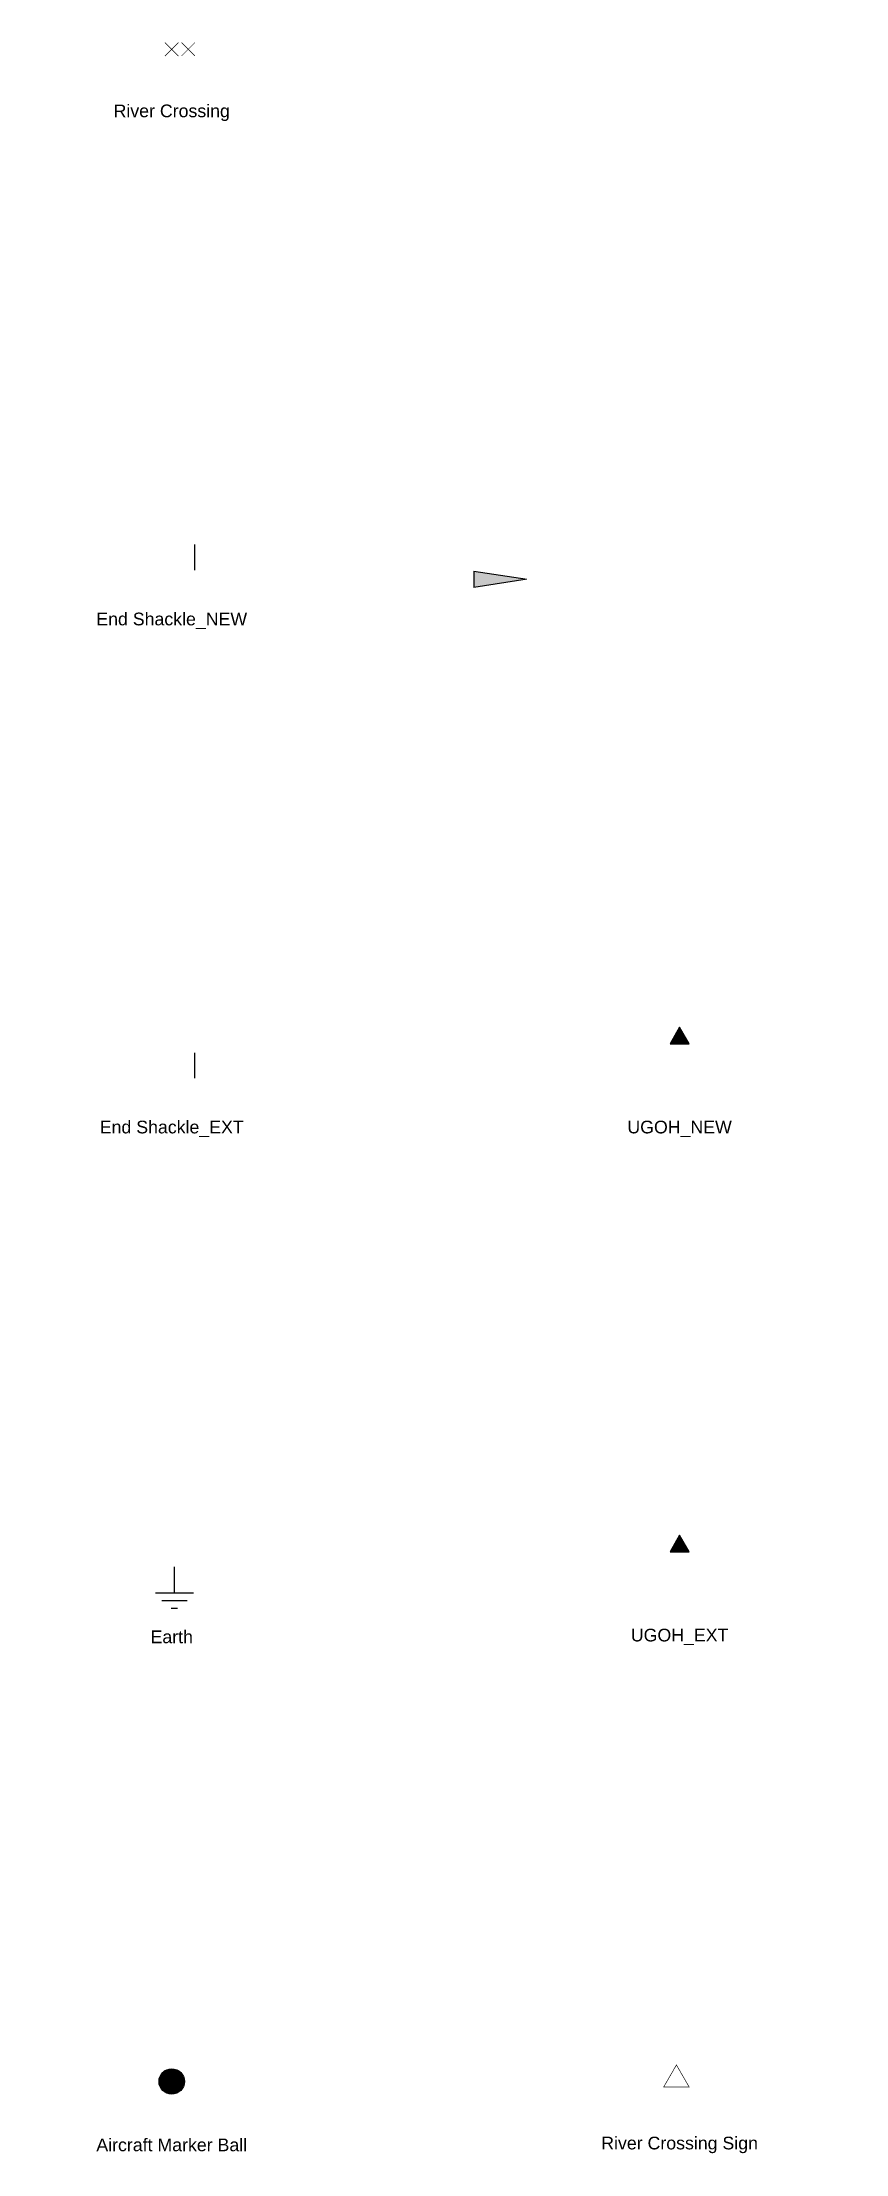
# Model space of a CAD drawing. Header units: metres. Extents: x -10 to 53, y -6 to 161.
import ezdxf
from ezdxf.enums import TextEntityAlignment as Align

# ---------------------------------------------------------------- set-up
doc = ezdxf.new("R2010")
doc.units = ezdxf.units.M
doc.set_wipeout_variables(frame=1)
doc.layers.get('0').update_dxf_attribs({"color": 6})
for name, color, linetype in [('Equip_SP_TR_HV_LV_LS_SL_UG_NEW', 2, 'Continuous'), ('Mains_LV_EXT', 7, 'Continuous'), ('Mains_LV_NEW', 2, 'Continuous'), ('Notes_LV_MISC', 7, 'Continuous'), ('Notes_SP_Misc', 7, 'Continuous')]:
    doc.layers.add(name, color=color, linetype=linetype)
doc.styles.get("Standard").update_dxf_attribs({"font": 'arial.ttf'})

# ---------------------------------------------------------------- blocks, each defined once
blk = doc.blocks.new('Aircraft Marker Ball')
h = blk.add_hatch(color=256)
h.dxf.hatch_style = 1
h.paths.add_polyline_path([(-1, 0, 1), (1, 0, 1)])
blk.add_circle((0, 0), 1)
for tag, height, flags, p in [('ASSET_NUM', 2.5, 8, (2, 2)), ('PURPOSE', 0.2, 9, (1.5, 0)), ('COLOUR', 0.2, 9, (1.5, -0.2)), ('OWNED_BY', 0.2, 9, (1.5, -0.6)), ('OPERATED_BY', 0.2, 9, (1.5, -0.8)), ('Z', 0.2, 1, (1.5, -1.2)), ('LOCATION', 0.2, 9, (1.5, -0.4)), ('MAINTAINED_BY', 0.2, 9, (1.5, -1))]:
    blk.add_attdef(tag, text='', height=height, dxfattribs=dict(flags=flags)).set_placement(p, align=Align.MIDDLE_LEFT)
blk = doc.blocks.new('*U8')
at = {"flags": 9}
for tag, p in [('STATE', (0, -1.2)), ('USAGE', (0, -1.4)), ('NOTES', (0, -1.6))]:
    blk.add_attdef(tag, text='', height=0.2, dxfattribs=at).set_placement(p, align=Align.MIDDLE_LEFT)
blk.add_wipeout([(0, 0.25), (1.81, 0.25), (1.82, -0.25), (0, -0.25)])
blk.add_line((1.81, -1), (1.81, 1))
at = {"flags": 1}
blk.add_attdef('Z', (0, 0), '', height=0.2, dxfattribs=at)
at = {"flags": 9}
for tag, p in [('CONNECTOR_TYPE', (0, 0)), ('CONSTRUCTED_VOLTAGE', (0, -0.2)), ('OPERATING_VOLTAGE', (0, -0.6)), ('ORIENTATION', (0, -0.8)), ('OWNED_BY', (0, -1)), ('NO_PHASES', (0, -0.4))]:
    blk.add_attdef(tag, text='', height=0.2, dxfattribs=at).set_placement(p, align=Align.MIDDLE_LEFT)
blk = doc.blocks.new('*U10')
at = {"flags": 9}
for tag, p in [('STATE', (0, -1.2)), ('USAGE', (0, -1.4)), ('NOTES', (0, -1.6)), ('OPERATED_BY', (0, -2.01)), ('MAINTAINED_BY', (0, -1.81))]:
    blk.add_attdef(tag, text='', height=0.2, dxfattribs=at).set_placement(p, align=Align.MIDDLE_LEFT)
blk.add_wipeout([(0, 0.25), (1.81, 0.25), (1.82, -0.25), (0, -0.25)])
blk.add_line((1.81, -1), (1.81, 1))
at = {"flags": 1}
blk.add_attdef('Z', (0, 0), '', height=0.2, dxfattribs=at)
at = {"flags": 9}
for tag, p in [('CONNECTOR_TYPE', (0, 0)), ('CONSTRUCTED_VOLTAGE', (0, -0.2)), ('OPERATING_VOLTAGE', (0, -0.6)), ('ORIENTATION', (0, -0.8)), ('OWNED_BY', (0, -1)), ('NO_PHASES', (0, -0.4))]:
    blk.add_attdef(tag, text='', height=0.2, dxfattribs=at).set_placement(p, align=Align.MIDDLE_LEFT)
blk = doc.blocks.new('River Crossing')
at = {"const_width": 0.05}
for points in [[(-0.53, -0.53), (0.53, 0.53)], [(0.53, -0.53), (-0.53, 0.53)], [(0.77, -0.53), (1.83, 0.53)], [(1.83, -0.53), (0.77, 0.53)]]:
    blk.add_lwpolyline(points, dxfattribs=at)
for tag, height, flags, p in [('ASSET_NUM', 2.5, 8, (2, 2)), ('NAVIGABLE', 0.2, 9, (1.5, 0)), ('VOLTAGE', 0.2, 9, (1.5, -0.2)), ('TYPE', 0.2, 9, (1.5, -0.4)), ('OWNED_BY', 0.2, 9, (1.5, -1)), ('OPERATED_BY', 0.2, 9, (1.5, -1.2)), ('Z', 0.2, 1, (1.5, -1.6)), ('MAX_VESSEL_HEIGHT', 0.2, 9, (1.5, -0.6)), ('LOCATION', 0.2, 9, (1.5, -0.8)), ('MAINTAINED_BY', 0.2, 9, (1.5, -1.4))]:
    blk.add_attdef(tag, text='', height=height, dxfattribs=dict(flags=flags)).set_placement(p, align=Align.MIDDLE_LEFT)
blk = doc.blocks.new('River Crossing Sign')
at = {"const_width": 0.05}
blk.add_lwpolyline([(-1.25, -0.43), (0.75, -0.43), (-0.25, 1.3)], close=True, dxfattribs=at)
blk = doc.blocks.new('UGOH_EXT')
blk.add_hatch(color=256).paths.add_polyline_path([(-0.75, 1.7), (0.75, 1.7), (0, 3)])
at = {"color": 1}
blk.add_lwpolyline([(-0.75, 1.7), (0.75, 1.7), (0, 3)], close=True, dxfattribs=at)
for tag, flags, p in [('CONSTRUCTED_VOLTAGE', 9, (1.5, 0)), ('ACTUAL_STATUS', 9, (1.5, -1.6)), ('OPERATING_VOLTAGE', 9, (1.5, -0.2)), ('ORIENTATION', 9, (1.5, -0.4)), ('STATE', 9, (1.5, -0.6)), ('OWNED_BY', 9, (1.5, -1)), ('OPERATED_BY', 9, (1.5, -1.2)), ('USAGE', 9, (1.5, -0.8)), ('MAINTAINED_BY', 9, (1.5, -1.4)), ('TYPE', 1, (1.5, -2)), ('NUMBER_OF_PHASES', 9, (1.5, -1.8))]:
    blk.add_attdef(tag, text='', height=0.2, dxfattribs=dict(flags=flags)).set_placement(p, align=Align.MIDDLE_LEFT)
blk = doc.blocks.new('UGOH_NEW')
blk.add_hatch(color=256).paths.add_polyline_path([(-0.75, 1.7), (0.75, 1.7), (0, 3)])
at = {"color": 1}
blk.add_lwpolyline([(-0.75, 1.7), (0.75, 1.7), (0, 3)], close=True, dxfattribs=at)
for tag, flags, p in [('CONSTRUCTED_VOLTAGE', 9, (1.5, 0)), ('ACTUAL_STATUS', 9, (1.5, -1.6)), ('OPERATING_VOLTAGE', 9, (1.5, -0.2)), ('ORIENTATION', 9, (1.5, -0.4)), ('STATE', 9, (1.5, -0.6)), ('OWNED_BY', 9, (1.5, -1)), ('OPERATED_BY', 9, (1.5, -1.2)), ('USAGE', 9, (1.5, -0.8)), ('MAINTAINED_BY', 9, (1.5, -1.4)), ('TYPE', 1, (1.5, -2)), ('NUMBER_OF_PHASES', 9, (1.5, -1.8))]:
    blk.add_attdef(tag, text='', height=0.2, dxfattribs=dict(flags=flags)).set_placement(p, align=Align.MIDDLE_LEFT)
blk = doc.blocks.new('Earth')
for p, q in [((0, -2.04), (0, 0)), ((-1.5, -2.04), (1.5, -2.04)), ((-1, -2.64), (1, -2.64)), ((-0.25, -3.24), (0.25, -3.24))]:
    blk.add_line(p, q)
blk = doc.blocks.new('*U14')
blk.add_hatch(color=256).paths.add_polyline_path([(0, 0.65), (0, -0.65), (4.2, 0)])
for p, q in [((0, 0.65), (0, -0.65)), ((0, 0.65), (4.2, 0)), ((4.2, 0), (0, -0.65))]:
    blk.add_line(p, q)
at = {"color": 250}
blk.add_wipeout([(4.2, 4.18), (29.3, 4.16), (29.3, -4.19), (4.2, -4.17)], dxfattribs=at)

msp = doc.modelspace()

# ---------------------------------------------------------------- block references
for name, p in [('UGOH_NEW', (40, 80)), ('UGOH_EXT', (40, 40))]:
    msp.add_blockref(name, p)
at = {"layer": 'Equip_SP_TR_HV_LV_LS_SL_UG_NEW'}
for name, p in [('River Crossing', (0, 160)), ('Aircraft Marker Ball', (0, 0)), ('River Crossing Sign', (40, 0))]:
    msp.add_blockref(name, p, dxfattribs=at)
at = {"layer": 'Mains_LV_EXT'}
msp.add_blockref('*U8', (0, 80), dxfattribs=at)
at = {"layer": 'Mains_LV_NEW'}
msp.add_blockref('*U10', (0, 120), dxfattribs=at)
at = {"layer": 'Notes_LV_MISC'}
msp.add_blockref('*U14', (23.79, 118.27), dxfattribs=at)
at = {"layer": 'Notes_SP_Misc'}
msp.add_blockref('Earth', (0.21, 40.51), dxfattribs=at)

# ---------------------------------------------------------------- texts
at = {"char_height": 1, "attachment_point": 5, "bg_fill": 3, "box_fill_scale": 1.2, "bg_fill_color": 256, "bg_fill_transparency": 0}
for s, insert, width in [('River Crossing', (0, 155), 14), ('End Shackle_NEW', (0, 115), 15), ('End Shackle_EXT', (0, 75), 15), ('UGOH_NEW', (40, 75), 8), ('Earth', (0, 35), 5), ('UGOH_EXT', (40, 35), 8), ('Aircraft Marker Ball', (0, -5), 20), ('River Crossing Sign', (40, -5), 19)]:
    msp.add_mtext(s, dxfattribs=dict(at, insert=insert, width=width))

doc.saveas('drawing.dxf')
